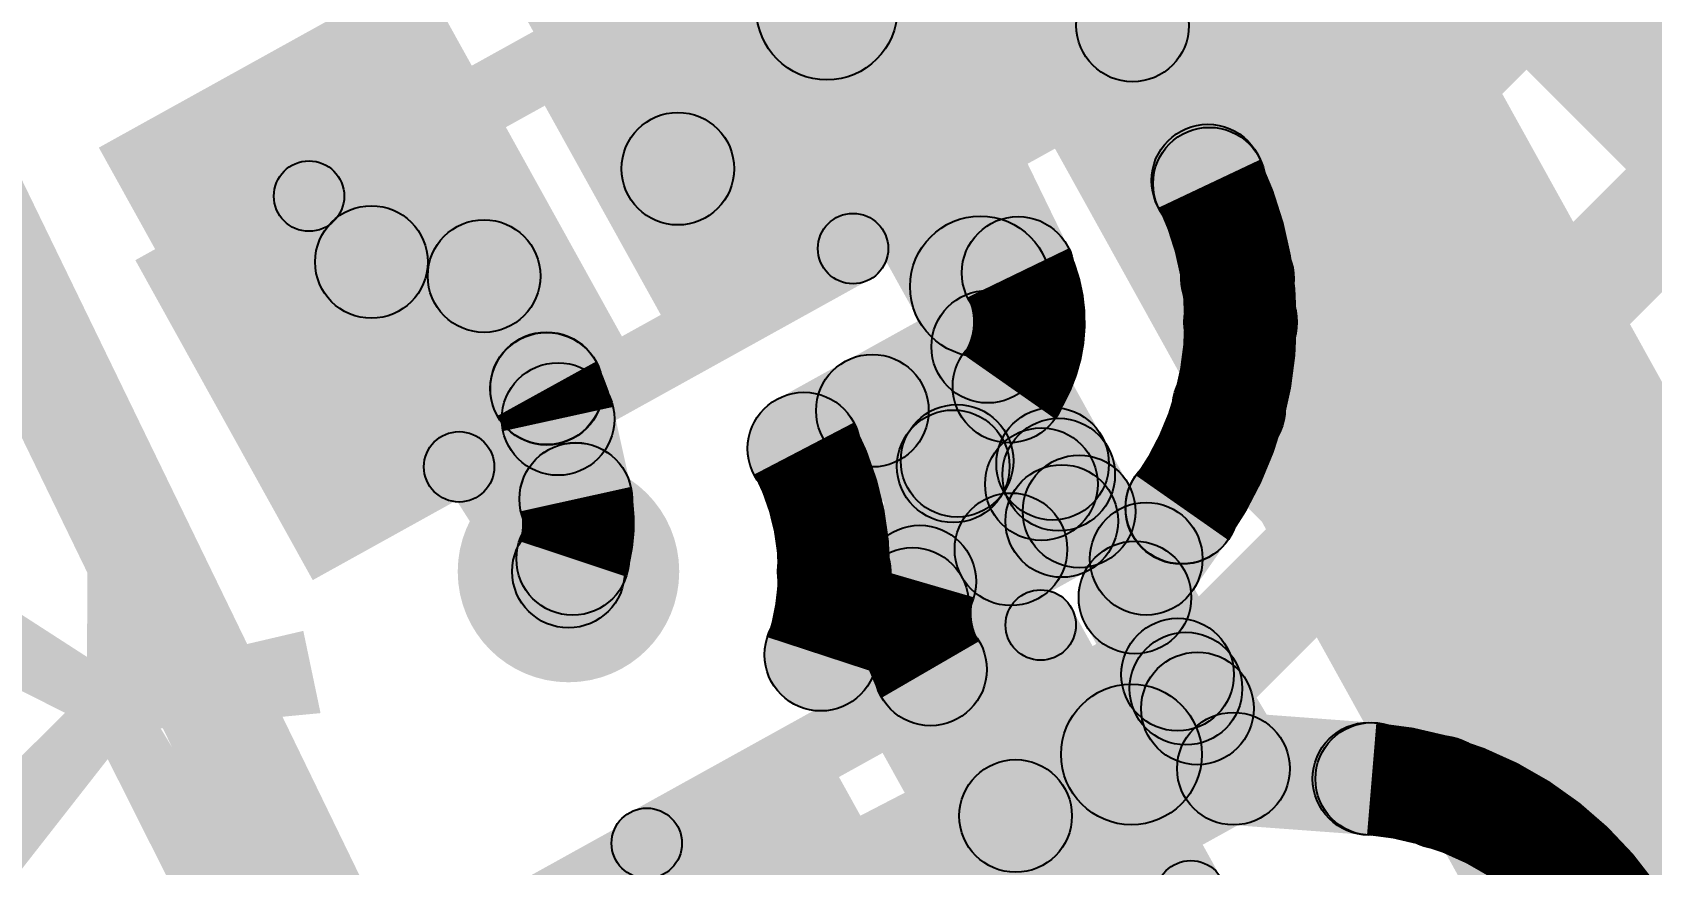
# Model space of a CAD drawing. Header units: millimetres. Extents: x 2.72 to 4.82, y 2.46 to 3.29.
# Drawn here: x 2.8849 to 3, y 2.7762 to 2.8353 of the extents above; entities that cross this region are included whole.
import ezdxf

# ---------------------------------------------------------------- set-up
doc = ezdxf.new("R2010")
doc.units = ezdxf.units.MM
doc.header["$MEASUREMENT"] = 0
for name, color, linetype in [('BottomLayer', 5, 'Continuous'), ('BottomPaste', 16, 'Continuous'), ('BottomSolder', 6, 'Continuous'), ('TopLayer', 1, 'Continuous'), ('TopOverlay', 2, 'Continuous'), ('TopPaste', 8, 'Continuous'), ('TopSolder', 216, 'Continuous'), ('ViaHoleLayer', 16, 'Continuous')]:
    doc.layers.add(name, color=color, linetype=linetype)

# ---------------------------------------------------------------- blocks, each defined once
blk = doc.blocks.new('CAP_0201_B_32')
at = {"layer": 'BottomLayer'}
for points in [[(-0.01772, 0.00591), (-0.00591, 0.00591), (-0.00591, -0.00591), (-0.01772, -0.00591)], [(0.00591, 0.00591), (0.01772, 0.00591), (0.01772, -0.00591), (0.00591, -0.00591)]]:
    blk.add_hatch(color=5, dxfattribs=at).paths.add_polyline_path(points)
at = {"layer": 'BottomPaste'}
for points in [[(-0.01772, 0.00591), (-0.00591, 0.00591), (-0.00591, -0.00591), (-0.01772, -0.00591)], [(0.00591, 0.00591), (0.01772, 0.00591), (0.01772, -0.00591), (0.00591, -0.00591)]]:
    blk.add_hatch(color=16, dxfattribs=at).paths.add_polyline_path(points)
at = {"layer": 'BottomSolder'}
for points in [[(-0.01988, 0.00807), (-0.00374, 0.00807), (-0.00374, -0.00807), (-0.01988, -0.00807)], [(0.00374, 0.00807), (0.01988, 0.00807), (0.01988, -0.00807), (0.00374, -0.00807)]]:
    blk.add_hatch(color=6, dxfattribs=at).paths.add_polyline_path(points)
blk = doc.blocks.new('R__0402_B_69')
at = {"layer": 'BottomLayer'}
for points in [[(-0.0095, 0.0125), (-0.0095, -0.0125), (-0.0275, -0.0125), (-0.0275, 0.0125)], [(0.0275, 0.0125), (0.0275, -0.0125), (0.0095, -0.0125), (0.0095, 0.0125)]]:
    blk.add_hatch(color=5, dxfattribs=at).paths.add_polyline_path(points)
at = {"layer": 'BottomPaste'}
for points in [[(-0.0095, 0.0125), (-0.0095, -0.0125), (-0.0275, -0.0125), (-0.0275, 0.0125)], [(0.0275, 0.0125), (0.0275, -0.0125), (0.0095, -0.0125), (0.0095, 0.0125)]]:
    blk.add_hatch(color=16, dxfattribs=at).paths.add_polyline_path(points)
at = {"layer": 'BottomSolder'}
for points in [[(-0.0055, 0.0165), (-0.0055, -0.0165), (-0.0315, -0.0165), (-0.0315, 0.0165)], [(0.0315, 0.0165), (0.0315, -0.0165), (0.0055, -0.0165), (0.0055, 0.0165)]]:
    blk.add_hatch(color=6, dxfattribs=at).paths.add_polyline_path(points)
blk = doc.blocks.new('LED_0201_136')
at = {"layer": 'TopLayer'}
for points in [[(-0.01181, 0.00689), (-0.00394, 0.00689), (-0.00394, -0.00689), (-0.01181, -0.00689)], [(0.00394, 0.00689), (0.01181, 0.00689), (0.01181, -0.00689), (0.00394, -0.00689)]]:
    blk.add_hatch(color=1, dxfattribs=at).paths.add_polyline_path(points)
at = {"layer": 'TopOverlay'}
h = blk.add_hatch(color=2, dxfattribs=at)
edge = h.paths.add_edge_path()
edge.add_arc((-0.016, 0.011), 0.0025, 0, 360)
h = blk.add_hatch(color=2, dxfattribs=at)
edge = h.paths.add_edge_path()
edge.add_arc((-0.016, 0.011), 0.0025, 0, 360)
for points in [[(0.016, 0.0135), (0.016, 0.0085), (-0.016, 0.0085), (-0.016, 0.0135)], [(0.016, -0.013), (0.029, -0.013), (0.029, 0.013), (0.016, 0.013)], [(-0.0135, -0.011), (-0.0185, -0.011), (-0.0185, 0.011), (-0.0135, 0.011)], [(0.013, -0.011), (0.017, -0.011), (0.017, 0.011), (0.013, 0.011)], [(0.016, -0.0085), (0.016, -0.0135), (-0.016, -0.0135), (-0.016, -0.0085)]]:
    blk.add_hatch(color=2, dxfattribs=at).paths.add_polyline_path(points)
h = blk.add_hatch(color=2, dxfattribs=at)
edge = h.paths.add_edge_path()
edge.add_arc((0.016, 0.011), 0.0025, 0, 360)
h = blk.add_hatch(color=2, dxfattribs=at)
edge = h.paths.add_edge_path()
edge.add_arc((-0.016, -0.011), 0.0025, 0, 360)
h = blk.add_hatch(color=2, dxfattribs=at)
edge = h.paths.add_edge_path()
edge.add_arc((-0.016, -0.011), 0.0025, 0, 360)
h = blk.add_hatch(color=2, dxfattribs=at)
edge = h.paths.add_edge_path()
edge.add_arc((0.016, -0.011), 0.0025, 0, 360)
at = {"layer": 'TopPaste'}
for points in [[(-0.01181, 0.00689), (-0.00394, 0.00689), (-0.00394, -0.00689), (-0.01181, -0.00689)], [(0.00394, 0.00689), (0.01181, 0.00689), (0.01181, -0.00689), (0.00394, -0.00689)]]:
    blk.add_hatch(color=8, dxfattribs=at).paths.add_polyline_path(points)
at = {"layer": 'TopSolder'}
for points in [[(-0.01398, 0.00906), (-0.00177, 0.00906), (-0.00177, -0.00906), (-0.01398, -0.00906)], [(0.00177, 0.00906), (0.01398, 0.00906), (0.01398, -0.00906), (0.00177, -0.00906)]]:
    blk.add_hatch(color=216, dxfattribs=at).paths.add_polyline_path(points)
at = {"layer": 'TopOverlay'}
for centre in [(-0.016, 0.011), (-0.016, 0.011), (0.016, 0.011), (-0.016, -0.011), (-0.016, -0.011), (0.016, -0.011)]:
    blk.add_circle(centre, 0.0025, dxfattribs=at)
blk = doc.blocks.new('LED_0201_137')
at = {"layer": 'TopLayer'}
for points in [[(-0.01181, 0.00689), (-0.00394, 0.00689), (-0.00394, -0.00689), (-0.01181, -0.00689)], [(0.00394, 0.00689), (0.01181, 0.00689), (0.01181, -0.00689), (0.00394, -0.00689)]]:
    blk.add_hatch(color=1, dxfattribs=at).paths.add_polyline_path(points)
at = {"layer": 'TopOverlay'}
h = blk.add_hatch(color=2, dxfattribs=at)
edge = h.paths.add_edge_path()
edge.add_arc((-0.016, 0.011), 0.0025, 0, 360)
h = blk.add_hatch(color=2, dxfattribs=at)
edge = h.paths.add_edge_path()
edge.add_arc((-0.016, 0.011), 0.0025, 0, 360)
for points in [[(0.016, 0.0135), (0.016, 0.0085), (-0.016, 0.0085), (-0.016, 0.0135)], [(0.016, -0.013), (0.029, -0.013), (0.029, 0.013), (0.016, 0.013)], [(-0.0135, -0.011), (-0.0185, -0.011), (-0.0185, 0.011), (-0.0135, 0.011)], [(0.013, -0.011), (0.017, -0.011), (0.017, 0.011), (0.013, 0.011)], [(0.016, -0.0085), (0.016, -0.0135), (-0.016, -0.0135), (-0.016, -0.0085)]]:
    blk.add_hatch(color=2, dxfattribs=at).paths.add_polyline_path(points)
h = blk.add_hatch(color=2, dxfattribs=at)
edge = h.paths.add_edge_path()
edge.add_arc((0.016, 0.011), 0.0025, 0, 360)
h = blk.add_hatch(color=2, dxfattribs=at)
edge = h.paths.add_edge_path()
edge.add_arc((-0.016, -0.011), 0.0025, 0, 360)
h = blk.add_hatch(color=2, dxfattribs=at)
edge = h.paths.add_edge_path()
edge.add_arc((-0.016, -0.011), 0.0025, 0, 360)
h = blk.add_hatch(color=2, dxfattribs=at)
edge = h.paths.add_edge_path()
edge.add_arc((0.016, -0.011), 0.0025, 0, 360)
at = {"layer": 'TopPaste'}
for points in [[(-0.01181, 0.00689), (-0.00394, 0.00689), (-0.00394, -0.00689), (-0.01181, -0.00689)], [(0.00394, 0.00689), (0.01181, 0.00689), (0.01181, -0.00689), (0.00394, -0.00689)]]:
    blk.add_hatch(color=8, dxfattribs=at).paths.add_polyline_path(points)
at = {"layer": 'TopSolder'}
for points in [[(-0.01398, 0.00906), (-0.00177, 0.00906), (-0.00177, -0.00906), (-0.01398, -0.00906)], [(0.00177, 0.00906), (0.01398, 0.00906), (0.01398, -0.00906), (0.00177, -0.00906)]]:
    blk.add_hatch(color=216, dxfattribs=at).paths.add_polyline_path(points)
at = {"layer": 'TopOverlay'}
for centre in [(-0.016, 0.011), (-0.016, 0.011), (0.016, 0.011), (-0.016, -0.011), (-0.016, -0.011), (0.016, -0.011)]:
    blk.add_circle(centre, 0.0025, dxfattribs=at)

msp = doc.modelspace()

# ---------------------------------------------------------------- hatches: boundary and pattern name
at = {"layer": 'BottomLayer'}
for points in [[(3.02004, 2.71436), (3.046, 2.72875), (2.80161, 3.16963), (2.77565, 3.15524)], [(2.97462, 2.87196), (2.98162, 2.87584), (3.02895, 2.79044), (3.02196, 2.78656)], [(2.95853, 2.86493), (2.91691, 2.84186), (2.9315, 2.81553), (2.97312, 2.8386)], [(2.85773, 2.86098), (2.86493, 2.86447), (2.9206, 2.74975), (2.9134, 2.74625)], [(2.93699, 2.83451), (2.94573, 2.83936), (2.95664, 2.81968), (2.9479, 2.81484)], [(2.90563, 2.81685), (2.91237, 2.82115), (2.92637, 2.79915), (2.91963, 2.79485)], [(2.94167, 2.80224), (2.93779, 2.80923), (2.95085, 2.81647), (2.95473, 2.80948)], [(2.94929, 2.81104), (2.95629, 2.81492), (2.96133, 2.80583), (2.95433, 2.80195)], [(2.94176, 2.8056), (2.94742, 2.81126), (2.95727, 2.80141), (2.95161, 2.79575)], [(2.95027, 2.79187), (2.94461, 2.79753), (2.95457, 2.80749), (2.96023, 2.80184)], [(2.9531, 2.80127), (2.9601, 2.80515), (2.96155, 2.80253), (2.95456, 2.79865)], [(2.95433, 2.80195), (2.96133, 2.80583), (2.96278, 2.80321), (2.95578, 2.79933)], [(2.94287, 2.78759), (2.93899, 2.79459), (2.95612, 2.80409), (2.95999, 2.79709)], [(2.93859, 2.76571), (2.93399, 2.77459), (2.9607, 2.78844), (2.9653, 2.77956)]]:
    msp.add_hatch(color=5, dxfattribs=at).paths.add_polyline_path(points)
h = msp.add_hatch(color=5, dxfattribs=at)
edge = h.paths.add_edge_path()
edge.add_arc((2.94136, 2.83694), 0.005, 0, 360)
h = msp.add_hatch(color=5, dxfattribs=at)
edge = h.paths.add_edge_path()
edge.add_arc((2.909, 2.819), 0.004, 0, 360)
h = msp.add_hatch(color=5, dxfattribs=at)
edge = h.paths.add_edge_path()
edge.add_arc((2.95227, 2.81726), 0.005, 0, 360)
h = msp.add_hatch(color=5, dxfattribs=at)
edge = h.paths.add_edge_path()
edge.add_arc((2.95279, 2.81298), 0.004, 0, 360)
h = msp.add_hatch(color=5, dxfattribs=at)
edge = h.paths.add_edge_path()
edge.add_arc((2.95279, 2.81298), 0.004, 0, 360)
h = msp.add_hatch(color=5, dxfattribs=at)
edge = h.paths.add_edge_path()
edge.add_arc((2.94459, 2.80843), 0.004, 0, 360)
h = msp.add_hatch(color=5, dxfattribs=at)
edge = h.paths.add_edge_path()
edge.add_arc((2.93973, 2.80574), 0.004, 0, 360)
h = msp.add_hatch(color=5, dxfattribs=at)
edge = h.paths.add_edge_path()
edge.add_arc((2.93973, 2.80574), 0.004, 0, 360)
h = msp.add_hatch(color=5, dxfattribs=at)
edge = h.paths.add_edge_path()
edge.add_arc((2.9574, 2.80466), 0.004, 0, 360)
h = msp.add_hatch(color=5, dxfattribs=at)
edge = h.paths.add_edge_path()
edge.add_arc((2.95783, 2.80389), 0.004, 0, 360)
h = msp.add_hatch(color=5, dxfattribs=at)
edge = h.paths.add_edge_path()
edge.add_arc((2.95783, 2.80389), 0.004, 0, 360)
h = msp.add_hatch(color=5, dxfattribs=at)
edge = h.paths.add_edge_path()
edge.add_arc((2.9566, 2.80321), 0.004, 0, 360)
h = msp.add_hatch(color=5, dxfattribs=at)
edge = h.paths.add_edge_path()
edge.add_arc((2.95928, 2.80127), 0.004, 0, 360)
h = msp.add_hatch(color=5, dxfattribs=at)
edge = h.paths.add_edge_path()
edge.add_arc((2.923, 2.797), 0.00787, 0, 360)
h = msp.add_hatch(color=5, dxfattribs=at)
edge = h.paths.add_edge_path()
edge.add_arc((2.95805, 2.80059), 0.004, 0, 360)
h = msp.add_hatch(color=5, dxfattribs=at)
edge = h.paths.add_edge_path()
edge.add_arc((2.95805, 2.80059), 0.004, 0, 360)
h = msp.add_hatch(color=5, dxfattribs=at)
edge = h.paths.add_edge_path()
edge.add_arc((2.95444, 2.79858), 0.004, 0, 360)
h = msp.add_hatch(color=5, dxfattribs=at)
edge = h.paths.add_edge_path()
edge.add_arc((2.923, 2.797), 0.004, 0, 360)
h = msp.add_hatch(color=5, dxfattribs=at)
edge = h.paths.add_edge_path()
edge.add_arc((2.94187, 2.797), 0.004, 0, 360)
h = msp.add_hatch(color=5, dxfattribs=at)
edge = h.paths.add_edge_path()
edge.add_arc((2.94187, 2.797), 0.004, 0, 360)
h = msp.add_hatch(color=5, dxfattribs=at)
edge = h.paths.add_edge_path()
edge.add_arc((2.94744, 2.7947), 0.004, 0, 360)
h = msp.add_hatch(color=5, dxfattribs=at)
edge = h.paths.add_edge_path()
edge.add_arc((2.94093, 2.79109), 0.004, 0, 360)
h = msp.add_hatch(color=5, dxfattribs=at)
edge = h.paths.add_edge_path()
edge.add_arc((2.94093, 2.79109), 0.004, 0, 360)
h = msp.add_hatch(color=5, dxfattribs=at)
edge = h.paths.add_edge_path()
edge.add_arc((2.963, 2.784), 0.005, 0, 360)
at = {"layer": 'TopLayer'}
for points in [[(2.98779, 2.77848), (2.98213, 2.78414), (3.11546, 2.91747), (3.12111, 2.91181)], [(2.91987, 2.90386), (2.92552, 2.90952), (3.05361, 2.78143), (3.04796, 2.77577)], [(2.9697, 2.78585), (2.96404, 2.7915), (3.04835, 2.87582), (3.05401, 2.87016)], [(2.96591, 2.83298), (2.96026, 2.83863), (2.99647, 2.87485), (3.00212, 2.86919)], [(2.97337, 2.81498), (2.96771, 2.82064), (3.02026, 2.87318), (3.02591, 2.86752)], [(3.00159, 2.76683), (2.99593, 2.77248), (3.09039, 2.86694), (3.09604, 2.86128)], [(2.95092, 2.8517), (2.95812, 2.85519), (2.97203, 2.82654), (2.96484, 2.82304)], [(2.93743, 2.84514), (2.94462, 2.84864), (2.95854, 2.81998), (2.95135, 2.81648)], [(2.95549, 2.84278), (2.96115, 2.84844), (3.04579, 2.7638), (3.04013, 2.75814)], [(2.91847, 2.84011), (2.92553, 2.84389), (2.9343, 2.82752), (2.92725, 2.82374)], [(2.9135, 2.81606), (2.9205, 2.81994), (2.92493, 2.81196), (2.91794, 2.80807)], [(2.95132, 2.81654), (2.95857, 2.81992), (2.95857, 2.81992), (2.95132, 2.81653)], [(2.91792, 2.8081), (2.92495, 2.81193), (2.92496, 2.81191), (2.91794, 2.80807)], [(2.95389, 2.80258), (2.94733, 2.80717), (2.95103, 2.81244), (2.95758, 2.80785)], [(2.96708, 2.80574), (2.97274, 2.8114), (3.03805, 2.74609), (3.03239, 2.74043)], [(2.91835, 2.80697), (2.92616, 2.80871), (2.92742, 2.80303), (2.91961, 2.8013)], [(2.95361, 2.80219), (2.94706, 2.80678), (2.94733, 2.80717), (2.95389, 2.80258)], [(2.9518, 2.79518), (2.94412, 2.79741), (2.9465, 2.8056), (2.95418, 2.80337)], [(2.96733, 2.79562), (2.96077, 2.80021), (2.9633, 2.80382), (2.96985, 2.79923)], [(2.9196, 2.80136), (2.92744, 2.80297), (2.92744, 2.80296), (2.9196, 2.80135)], [(2.92679, 2.79574), (2.91921, 2.79826), (2.9195, 2.79916), (2.92709, 2.79663)], [(2.95975, 2.79322), (2.96675, 2.7971), (2.96978, 2.79162), (2.96279, 2.78774)], [(2.94527, 2.78803), (2.95218, 2.79205), (2.95823, 2.78165), (2.95132, 2.77762)], [(2.96426, 2.78521), (2.97112, 2.78933), (2.97368, 2.78505), (2.96682, 2.78093)], [(2.96996, 2.779), (2.97055, 2.78698), (2.98017, 2.78626), (2.97958, 2.77829)], [(2.95134, 2.77758), (2.9582, 2.78169), (2.96269, 2.77422), (2.95583, 2.7701)]]:
    msp.add_hatch(color=1, dxfattribs=at).paths.add_polyline_path(points)
h = msp.add_hatch(color=1, dxfattribs=at)
edge = h.paths.add_edge_path()
edge.add_arc((2.96308, 2.83581), 0.004, 0, 360)
h = msp.add_hatch(color=1, dxfattribs=at)
edge = h.paths.add_edge_path()
edge.add_arc((2.93077, 2.82563), 0.004, 0, 360)
h = msp.add_hatch(color=1, dxfattribs=at)
edge = h.paths.add_edge_path()
edge.add_arc((2.96843, 2.82479), 0.004, 0, 360)
h = msp.add_hatch(color=1, dxfattribs=at)
edge = h.paths.add_edge_path()
edge.add_arc((2.96854, 2.82457), 0.004, 0, 360)
h = msp.add_hatch(color=1, dxfattribs=at)
edge = h.paths.add_edge_path()
edge.add_arc((2.95495, 2.81823), 0.004, 0, 360)
h = msp.add_hatch(color=1, dxfattribs=at)
edge = h.paths.add_edge_path()
edge.add_arc((2.95495, 2.81823), 0.004, 0, 360)
h = msp.add_hatch(color=1, dxfattribs=at)
edge = h.paths.add_edge_path()
edge.add_arc((2.95495, 2.81823), 0.004, 0, 360)
h = msp.add_hatch(color=1, dxfattribs=at)
edge = h.paths.add_edge_path()
edge.add_arc((2.95495, 2.81823), 0.004, 0, 360)
h = msp.add_hatch(color=1, dxfattribs=at)
edge = h.paths.add_edge_path()
edge.add_arc((2.917, 2.818), 0.004, 0, 360)
h = msp.add_hatch(color=1, dxfattribs=at)
edge = h.paths.add_edge_path()
edge.add_arc((2.97054, 2.81781), 0.004, 0, 360)
h = msp.add_hatch(color=1, dxfattribs=at)
edge = h.paths.add_edge_path()
edge.add_arc((2.97075, 2.81473), 0.004, 0, 360)
h = msp.add_hatch(color=1, dxfattribs=at)
edge = h.paths.add_edge_path()
edge.add_arc((2.97075, 2.81473), 0.004, 0, 360)
h = msp.add_hatch(color=1, dxfattribs=at)
edge = h.paths.add_edge_path()
edge.add_arc((2.9543, 2.81015), 0.004, 0, 360)
h = msp.add_hatch(color=1, dxfattribs=at)
edge = h.paths.add_edge_path()
edge.add_arc((2.9543, 2.81015), 0.004, 0, 360)
h = msp.add_hatch(color=1, dxfattribs=at)
edge = h.paths.add_edge_path()
edge.add_arc((2.92144, 2.81002), 0.004, 0, 360)
h = msp.add_hatch(color=1, dxfattribs=at)
edge = h.paths.add_edge_path()
edge.add_arc((2.92144, 2.81002), 0.004, 0, 360)
h = msp.add_hatch(color=1, dxfattribs=at)
edge = h.paths.add_edge_path()
edge.add_arc((2.92145, 2.80999), 0.004, 0, 360)
h = msp.add_hatch(color=1, dxfattribs=at)
edge = h.paths.add_edge_path()
edge.add_arc((2.92145, 2.80999), 0.004, 0, 360)
h = msp.add_hatch(color=1, dxfattribs=at)
edge = h.paths.add_edge_path()
edge.add_arc((2.96991, 2.80857), 0.004, 0, 360)
h = msp.add_hatch(color=1, dxfattribs=at)
edge = h.paths.add_edge_path()
edge.add_arc((2.92226, 2.80784), 0.004, 0, 360)
h = msp.add_hatch(color=1, dxfattribs=at)
edge = h.paths.add_edge_path()
edge.add_arc((2.92226, 2.80784), 0.004, 0, 360)
h = msp.add_hatch(color=1, dxfattribs=at)
edge = h.paths.add_edge_path()
edge.add_arc((2.95034, 2.80448), 0.004, 0, 360)
h = msp.add_hatch(color=1, dxfattribs=at)
edge = h.paths.add_edge_path()
edge.add_arc((2.95034, 2.80448), 0.004, 0, 360)
h = msp.add_hatch(color=1, dxfattribs=at)
edge = h.paths.add_edge_path()
edge.add_arc((2.95061, 2.80487), 0.004, 0, 360)
h = msp.add_hatch(color=1, dxfattribs=at)
edge = h.paths.add_edge_path()
edge.add_arc((2.95061, 2.80487), 0.004, 0, 360)
h = msp.add_hatch(color=1, dxfattribs=at)
edge = h.paths.add_edge_path()
edge.add_arc((2.92352, 2.80216), 0.004, 0, 360)
h = msp.add_hatch(color=1, dxfattribs=at)
edge = h.paths.add_edge_path()
edge.add_arc((2.92352, 2.80216), 0.004, 0, 360)
h = msp.add_hatch(color=1, dxfattribs=at)
edge = h.paths.add_edge_path()
edge.add_arc((2.92352, 2.80215), 0.004, 0, 360)
h = msp.add_hatch(color=1, dxfattribs=at)
edge = h.paths.add_edge_path()
edge.add_arc((2.92352, 2.80215), 0.004, 0, 360)
h = msp.add_hatch(color=1, dxfattribs=at)
edge = h.paths.add_edge_path()
edge.add_arc((2.96657, 2.80152), 0.004, 0, 360)
h = msp.add_hatch(color=1, dxfattribs=at)
edge = h.paths.add_edge_path()
edge.add_arc((2.96659, 2.80154), 0.004, 0, 360)
h = msp.add_hatch(color=1, dxfattribs=at)
edge = h.paths.add_edge_path()
edge.add_arc((2.923, 2.797), 0.00787, 0, 360)
h = msp.add_hatch(color=1, dxfattribs=at)
edge = h.paths.add_edge_path()
edge.add_arc((2.9233, 2.7979), 0.004, 0, 360)
h = msp.add_hatch(color=1, dxfattribs=at)
edge = h.paths.add_edge_path()
edge.add_arc((2.9233, 2.7979), 0.004, 0, 360)
h = msp.add_hatch(color=1, dxfattribs=at)
edge = h.paths.add_edge_path()
edge.add_arc((2.96405, 2.79791), 0.004, 0, 360)
h = msp.add_hatch(color=1, dxfattribs=at)
edge = h.paths.add_edge_path()
edge.add_arc((2.923, 2.797), 0.004, 0, 360)
h = msp.add_hatch(color=1, dxfattribs=at)
edge = h.paths.add_edge_path()
edge.add_arc((2.94796, 2.79629), 0.004, 0, 360)
h = msp.add_hatch(color=1, dxfattribs=at)
edge = h.paths.add_edge_path()
edge.add_arc((2.94796, 2.79629), 0.004, 0, 360)
h = msp.add_hatch(color=1, dxfattribs=at)
edge = h.paths.add_edge_path()
edge.add_arc((2.96325, 2.79516), 0.004, 0, 360)
h = msp.add_hatch(color=1, dxfattribs=at)
edge = h.paths.add_edge_path()
edge.add_arc((2.94872, 2.79004), 0.004, 0, 360)
h = msp.add_hatch(color=1, dxfattribs=at)
edge = h.paths.add_edge_path()
edge.add_arc((2.94872, 2.79004), 0.004, 0, 360)
h = msp.add_hatch(color=1, dxfattribs=at)
edge = h.paths.add_edge_path()
edge.add_arc((2.94872, 2.79004), 0.004, 0, 360)
h = msp.add_hatch(color=1, dxfattribs=at)
edge = h.paths.add_edge_path()
edge.add_arc((2.94872, 2.79004), 0.004, 0, 360)
h = msp.add_hatch(color=1, dxfattribs=at)
edge = h.paths.add_edge_path()
edge.add_arc((2.96628, 2.78968), 0.004, 0, 360)
h = msp.add_hatch(color=1, dxfattribs=at)
edge = h.paths.add_edge_path()
edge.add_arc((2.96687, 2.78868), 0.004, 0, 360)
h = msp.add_hatch(color=1, dxfattribs=at)
edge = h.paths.add_edge_path()
edge.add_arc((2.96769, 2.78727), 0.004, 0, 360)
h = msp.add_hatch(color=1, dxfattribs=at)
edge = h.paths.add_edge_path()
edge.add_arc((2.97025, 2.78299), 0.004, 0, 360)
h = msp.add_hatch(color=1, dxfattribs=at)
edge = h.paths.add_edge_path()
edge.add_arc((2.97025, 2.78299), 0.004, 0, 360)
h = msp.add_hatch(color=1, dxfattribs=at)
edge = h.paths.add_edge_path()
edge.add_arc((2.97987, 2.78227), 0.004, 0, 360)
h = msp.add_hatch(color=1, dxfattribs=at)
edge = h.paths.add_edge_path()
edge.add_arc((2.98007, 2.78226), 0.004, 0, 360)
h = msp.add_hatch(color=1, dxfattribs=at)
edge = h.paths.add_edge_path()
edge.add_arc((2.98496, 2.78131), 0.004, 0, 360)
h = msp.add_hatch(color=1, dxfattribs=at)
edge = h.paths.add_edge_path()
edge.add_arc((2.95477, 2.77963), 0.004, 0, 360)
h = msp.add_hatch(color=1, dxfattribs=at)
edge = h.paths.add_edge_path()
edge.add_arc((2.95477, 2.77963), 0.004, 0, 360)
at = {"layer": 'ViaHoleLayer'}
h = msp.add_hatch(color=16, dxfattribs=at)
edge = h.paths.add_edge_path()
edge.add_arc((2.923, 2.797), 0.00591, 0, 360)

# ---------------------------------------------------------------- linework, layer by layer
at = {"layer": 'BottomLayer', "const_width": 0.008}
for points in [[(2.93973, 2.80574, -0.120881), (2.94187, 2.797)], [(2.94187, 2.797, -0.079748), (2.94093, 2.79109)]]:
    msp.add_lwpolyline(points, format="xyb", dxfattribs=at)
at = {"layer": 'BottomLayer'}
for centre, radius in [((2.94136, 2.83694), 0.005), ((2.909, 2.819), 0.004), ((2.95227, 2.81726), 0.005), ((2.95279, 2.81298), 0.004), ((2.95279, 2.81298), 0.004), ((2.94459, 2.80843), 0.004), ((2.93973, 2.80574), 0.004), ((2.93973, 2.80574), 0.004), ((2.9574, 2.80466), 0.004), ((2.95783, 2.80389), 0.004), ((2.95783, 2.80389), 0.004), ((2.9566, 2.80321), 0.004), ((2.95928, 2.80127), 0.004), ((2.95805, 2.80059), 0.004), ((2.95805, 2.80059), 0.004), ((2.95444, 2.79858), 0.004), ((2.923, 2.797), 0.004), ((2.94187, 2.797), 0.004), ((2.94187, 2.797), 0.004), ((2.94744, 2.7947), 0.004), ((2.94093, 2.79109), 0.004), ((2.94093, 2.79109), 0.004), ((2.963, 2.784), 0.005)]:
    msp.add_circle(centre, radius, dxfattribs=at)
at = {"layer": 'TopLayer', "const_width": 0.008}
for points in [[(2.96854, 2.82457, -0.110904), (2.97075, 2.81473)], [(2.95495, 2.81823, -0.271987), (2.9543, 2.81015)], [(2.97075, 2.81473, -0.15388), (2.96659, 2.80154)], [(2.92145, 2.80999, -0.072132), (2.92226, 2.80784)], [(2.92352, 2.80215, -0.135573), (2.9233, 2.7979)], [(2.94872, 2.79004, -0.205224), (2.94796, 2.79629)], [(2.98007, 2.78226, -0.24797), (2.99817, 2.77068)]]:
    msp.add_lwpolyline(points, format="xyb", dxfattribs=at)
at = {"layer": 'TopLayer'}
for centre in [(2.96308, 2.83581), (2.93077, 2.82563), (2.96843, 2.82479), (2.96854, 2.82457), (2.95495, 2.81823), (2.95495, 2.81823), (2.95495, 2.81823), (2.95495, 2.81823), (2.917, 2.818), (2.97054, 2.81781), (2.97075, 2.81473), (2.97075, 2.81473), (2.9543, 2.81015), (2.9543, 2.81015), (2.92144, 2.81002), (2.92144, 2.81002), (2.92145, 2.80999), (2.92145, 2.80999), (2.96991, 2.80857), (2.92226, 2.80784), (2.92226, 2.80784), (2.95034, 2.80448), (2.95034, 2.80448), (2.95061, 2.80487), (2.95061, 2.80487), (2.92352, 2.80216), (2.92352, 2.80216), (2.92352, 2.80215), (2.92352, 2.80215), (2.96657, 2.80152), (2.96659, 2.80154), (2.9233, 2.7979), (2.9233, 2.7979), (2.96405, 2.79791), (2.923, 2.797), (2.94796, 2.79629), (2.94796, 2.79629), (2.96325, 2.79516), (2.94872, 2.79004), (2.94872, 2.79004), (2.94872, 2.79004), (2.94872, 2.79004), (2.96628, 2.78968), (2.96687, 2.78868), (2.96769, 2.78727), (2.97025, 2.78299), (2.97025, 2.78299), (2.97987, 2.78227), (2.98007, 2.78226), (2.98496, 2.78131), (2.95477, 2.77963), (2.95477, 2.77963)]:
    msp.add_circle(centre, 0.004, dxfattribs=at)

# ---------------------------------------------------------------- block references
for name, p, rotation in [('R__0402_B_69', (2.92518, 2.82797), 209), ('LED_0201_137', (2.92389, 2.82182), 209), ('CAP_0201_B_32', (2.97333, 2.78973), 29), ('LED_0201_136', (2.94789, 2.77582), 209)]:
    msp.add_blockref(name, p, dxfattribs=dict(rotation=rotation))

# ---------------------------------------------------------------- texts
at = {"layer": 'TopOverlay'}
msp.add_text('*', height=0.06, rotation=209, dxfattribs=at).set_placement((2.88289, 2.83382))

doc.saveas('drawing.dxf')
